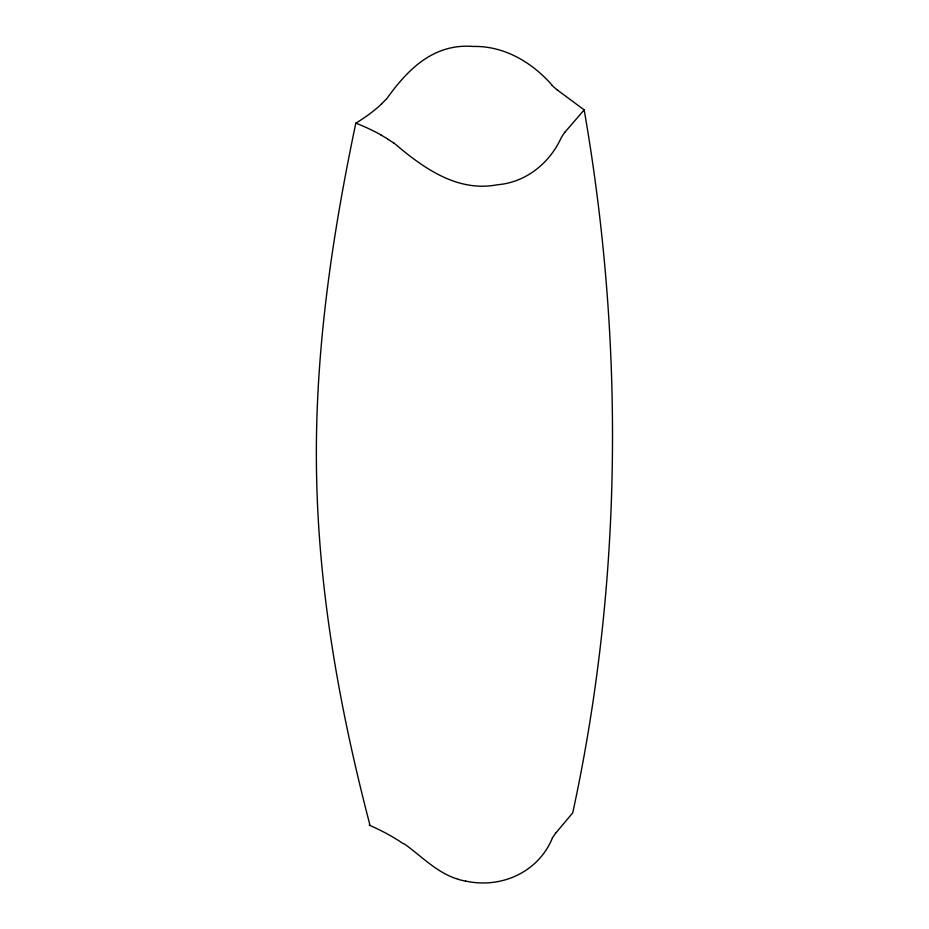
<?xml version="1.0" encoding="UTF-8"?>
<svg xmlns="http://www.w3.org/2000/svg" width="929" height="929" viewBox="0 0 929 929"><rect width="100%" height="100%" fill="white"/><g stroke="black" fill="none" stroke-linecap="round" stroke-linejoin="round"><path stroke-width="1.39" d="M381.61 103.955L378.08 107.137A200.559 115.568 -0.1 0 1 355.819 123.151C331.363 239.763 313.886 358.699 316.65 478.145C319.088 595.361 340.316 711.451 369.835 824.65M552.395 838.028C538.379 872.296 501.079 888.89 465.603 881.064M555.612 833.243L572.728 812.887C622.651 582.216 624.578 342.151 584.167 109.877L557.574 90.183M564.878 132.243L584.167 109.877M386.499 99.055C407.866 69.141 433.611 43.315 473.221 46.462C504.238 45.718 532.456 62.545 552.267 85.422M458.241 879.287C436.897 873.005 421.441 855.981 403.743 843.497M380.797 134.891L387.683 138.932M394.175 143.182C422.765 167.661 457.323 192.558 497.27 184.766C525.756 182.583 549.794 163.109 561.325 137.515A242.574 140.07 0 0 1 564.844 132.232M355.807 123.081A201.825 116.926 -0.1 0 1 380.867 134.844M369.208 825.126A207.504 118.9 0.3 0 1 403.302 843.718M465.568 881.122A47.623 27.522 -0.1 0 1 458.194 879.333M552.36 838.016A234.027 135.483 0.3 0 1 555.577 833.232M387.544 139.013A175.198 101.319 0 0 1 394.024 143.252M386.371 99.02A175.186 100.82 -0.2 0 1 381.471 103.909M557.458 90.218A242.655 140.372 -0.2 0 1 552.151 85.456"/></g></svg>
